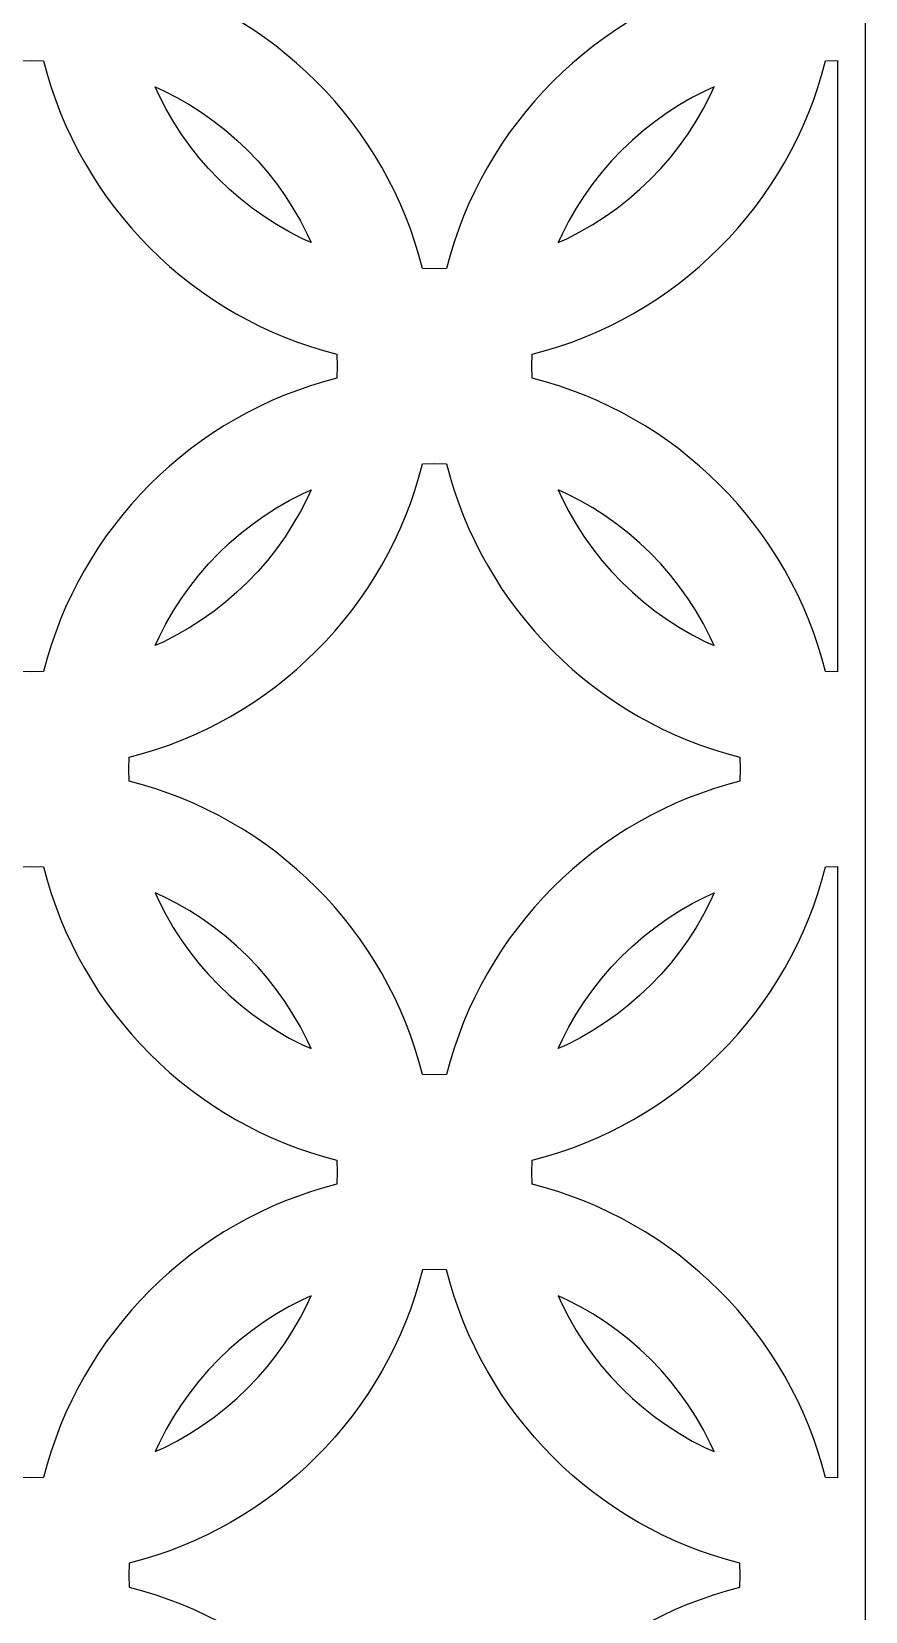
# Model space of a CAD drawing. Header units: centimetres. Extents: x 1.5 to 6.4, y -9 to 9.
# Drawn here: x 3.955 to 6.41, y 0.487 to 5.138 of the extents above; entities that cross this region are included whole.
import ezdxf

# ---------------------------------------------------------------- set-up
doc = ezdxf.new("R2010")
doc.units = ezdxf.units.CM
doc.header["$MEASUREMENT"] = 0
doc.layers.add('layer 1', color=7, linetype='Continuous')

msp = doc.modelspace()

# ---------------------------------------------------------------- linework, layer by layer
at = {"layer": 'layer 1', "color": 250}
for points, knots in [([(1.50052, 9.00077), (1.50052, 9.00077), (6.40987, 9.00077), (6.40987, 9.00077), (6.40987, 9.00077), (6.40987, 9.00077), (6.40987, -9.00021), (6.40987, -9.00021), (6.40987, -9.00021), (6.40987, -9.00021), (1.50052, -9.00021), (1.50052, -9.00021), (1.50052, -9.00021), (1.50052, -9.00021), (1.50052, 9.00077), (1.50052, 9.00077)], [0, 0, 0, 0, 0.2, 0.2, 0.2, 0.2, 0.4, 0.4, 0.4, 0.4, 0.6, 0.6, 0.6, 0.6, 1, 1, 1, 1]), ([(5.177, 4.44014), (5.28299, 4.86344), (5.61737, 5.19785), (6.04068, 5.30383), (6.04068, 5.30383), (6.04068, 5.30383), (6.04158, 5.3392), (6.04158, 5.3392), (6.04158, 5.3392), (6.04158, 5.3392), (6.04068, 5.37457), (6.04068, 5.37457), (6.04068, 5.37457), (5.61737, 5.48056), (5.28299, 5.81496), (5.177, 6.23826), (5.177, 6.23826), (5.177, 6.23826), (5.14162, 6.23916), (5.14162, 6.23916), (5.14162, 6.23916), (5.14162, 6.23916), (5.10626, 6.23826), (5.10626, 6.23826), (5.10626, 6.23826), (5.00027, 5.81495), (4.66586, 5.48056), (4.24257, 5.37457), (4.24257, 5.37457), (4.24257, 5.37457), (4.24167, 5.3392), (4.24167, 5.3392), (4.24167, 5.3392), (4.24167, 5.3392), (4.24257, 5.30383), (4.24257, 5.30383), (4.24257, 5.30383), (4.66586, 5.19784), (5.00027, 4.86345), (5.10626, 4.44014), (5.10626, 4.44014), (5.10626, 4.44014), (5.14162, 4.43924), (5.14162, 4.43924), (5.14162, 4.43924), (5.14162, 4.43924), (5.177, 4.44014), (5.177, 4.44014)], [0, 0, 0, 0, 0.0769231, 0.0769231, 0.0769231, 0.0769231, 0.1538462, 0.1538462, 0.1538462, 0.1538462, 0.2307692, 0.2307692, 0.2307692, 0.2307692, 0.3076923, 0.3076923, 0.3076923, 0.3076923, 0.3846154, 0.3846154, 0.3846154, 0.3846154, 0.4615385, 0.4615385, 0.4615385, 0.4615385, 0.5384615, 0.5384615, 0.5384615, 0.5384615, 0.6153846, 0.6153846, 0.6153846, 0.6153846, 0.6923077, 0.6923077, 0.6923077, 0.6923077, 0.7692308, 0.7692308, 0.7692308, 0.7692308, 0.8461538, 0.8461538, 0.8461538, 0.8461538, 1, 1, 1, 1]), ([(3.9552, 3.25282), (3.9552, 3.25282), (3.99057, 3.25372), (3.99057, 3.25372), (3.99057, 3.25372), (4.09655, 3.67703), (4.43096, 4.01141), (4.85425, 4.1174), (4.85425, 4.1174), (4.85425, 4.1174), (4.85515, 4.15277), (4.85515, 4.15277), (4.85515, 4.15277), (4.85515, 4.15277), (4.85425, 4.18814), (4.85425, 4.18814), (4.85425, 4.18814), (4.43094, 4.29413), (4.09656, 4.62854), (3.99057, 5.05183), (3.99057, 5.05183), (3.99057, 5.05183), (3.9552, 5.05273), (3.9552, 5.05273), (3.9552, 5.05273), (3.9552, 5.05273), (3.91983, 5.05183), (3.91983, 5.05183), (3.91983, 5.05183), (3.81385, 4.62852), (3.47943, 4.29413), (3.05614, 4.18814), (3.05614, 4.18814), (3.05614, 4.18814), (3.05524, 4.15277), (3.05524, 4.15277), (3.05524, 4.15277), (3.05524, 4.15277), (3.05614, 4.1174), (3.05614, 4.1174), (3.05614, 4.1174), (3.47945, 4.01142), (3.81384, 3.67701), (3.91983, 3.25372), (3.91983, 3.25372), (3.91983, 3.25372), (3.9552, 3.25282), (3.9552, 3.25282)], [0, 0, 0, 0, 0.0769231, 0.0769231, 0.0769231, 0.0769231, 0.1538462, 0.1538462, 0.1538462, 0.1538462, 0.2307692, 0.2307692, 0.2307692, 0.2307692, 0.3076923, 0.3076923, 0.3076923, 0.3076923, 0.3846154, 0.3846154, 0.3846154, 0.3846154, 0.4615385, 0.4615385, 0.4615385, 0.4615385, 0.5384615, 0.5384615, 0.5384615, 0.5384615, 0.6153846, 0.6153846, 0.6153846, 0.6153846, 0.6923077, 0.6923077, 0.6923077, 0.6923077, 0.7692308, 0.7692308, 0.7692308, 0.7692308, 0.8461538, 0.8461538, 0.8461538, 0.8461538, 1, 1, 1, 1]), ([(6.32805, 5.05273), (6.32805, 5.05273), (6.29269, 5.05183), (6.29269, 5.05183), (6.29269, 5.05183), (6.1867, 4.62854), (5.85231, 4.29413), (5.42899, 4.18814), (5.42899, 4.18814), (5.42899, 4.18814), (5.4281, 4.15277), (5.4281, 4.15277), (5.4281, 4.15277), (5.4281, 4.15277), (5.42899, 4.1174), (5.42899, 4.1174), (5.42899, 4.1174), (5.85229, 4.01141), (6.1867, 3.67703), (6.29269, 3.25372), (6.29269, 3.25372), (6.29269, 3.25372), (6.32805, 3.25282), (6.32805, 3.25282), (6.32805, 3.25282), (6.32805, 3.25282), (6.32805, 5.05273), (6.32805, 5.05273)], [0, 0, 0, 0, 0.125, 0.125, 0.125, 0.125, 0.25, 0.25, 0.25, 0.25, 0.375, 0.375, 0.375, 0.375, 0.5, 0.5, 0.5, 0.5, 0.625, 0.625, 0.625, 0.625, 0.75, 0.75, 0.75, 0.75, 1, 1, 1, 1]), ([(4.77778, 4.51662), (4.77778, 4.51662), (4.76637, 4.54178), (4.76637, 4.54178), (4.76637, 4.54178), (4.76637, 4.54178), (4.74647, 4.58055), (4.74647, 4.58055), (4.74647, 4.58055), (4.74647, 4.58055), (4.72475, 4.61825), (4.72475, 4.61825), (4.72475, 4.61825), (4.72475, 4.61825), (4.70126, 4.65482), (4.70126, 4.65482), (4.70126, 4.65482), (4.70126, 4.65482), (4.67608, 4.6902), (4.67608, 4.6902), (4.67608, 4.6902), (4.67608, 4.6902), (4.64925, 4.7243), (4.64925, 4.7243), (4.64925, 4.7243), (4.64925, 4.7243), (4.62084, 4.75708), (4.62084, 4.75708), (4.62084, 4.75708), (4.62084, 4.75708), (4.5909, 4.78848), (4.5909, 4.78848), (4.5909, 4.78848), (4.5909, 4.78848), (4.55951, 4.81842), (4.55951, 4.81842), (4.55951, 4.81842), (4.55951, 4.81842), (4.52673, 4.84683), (4.52673, 4.84683), (4.52673, 4.84683), (4.52673, 4.84683), (4.49262, 4.87366), (4.49262, 4.87366), (4.49262, 4.87366), (4.49262, 4.87366), (4.45725, 4.89884), (4.45725, 4.89884), (4.45725, 4.89884), (4.45725, 4.89884), (4.42068, 4.92232), (4.42068, 4.92232), (4.42068, 4.92232), (4.42068, 4.92232), (4.38297, 4.94405), (4.38297, 4.94405), (4.38297, 4.94405), (4.38297, 4.94405), (4.3442, 4.96395), (4.3442, 4.96395), (4.3442, 4.96395), (4.3442, 4.96395), (4.31905, 4.97535), (4.31905, 4.97535), (4.31905, 4.97535), (4.31905, 4.97535), (4.33045, 4.9502), (4.33045, 4.9502), (4.33045, 4.9502), (4.33045, 4.9502), (4.35035, 4.91143), (4.35035, 4.91143), (4.35035, 4.91143), (4.35035, 4.91143), (4.37208, 4.87372), (4.37208, 4.87372), (4.37208, 4.87372), (4.37208, 4.87372), (4.39556, 4.83715), (4.39556, 4.83715), (4.39556, 4.83715), (4.39556, 4.83715), (4.42075, 4.80178), (4.42075, 4.80178), (4.42075, 4.80178), (4.42075, 4.80178), (4.44757, 4.76767), (4.44757, 4.76767), (4.44757, 4.76767), (4.44757, 4.76767), (4.47599, 4.73489), (4.47599, 4.73489), (4.47599, 4.73489), (4.47599, 4.73489), (4.50592, 4.7035), (4.50592, 4.7035), (4.50592, 4.7035), (4.50592, 4.7035), (4.53731, 4.67356), (4.53731, 4.67356), (4.53731, 4.67356), (4.53731, 4.67356), (4.5701, 4.64515), (4.5701, 4.64515), (4.5701, 4.64515), (4.5701, 4.64515), (4.6042, 4.61832), (4.6042, 4.61832), (4.6042, 4.61832), (4.6042, 4.61832), (4.63958, 4.59313), (4.63958, 4.59313), (4.63958, 4.59313), (4.63958, 4.59313), (4.67615, 4.56965), (4.67615, 4.56965), (4.67615, 4.56965), (4.67615, 4.56965), (4.71385, 4.54793), (4.71385, 4.54793), (4.71385, 4.54793), (4.71385, 4.54793), (4.75263, 4.52802), (4.75263, 4.52802), (4.75263, 4.52802), (4.75263, 4.52802), (4.77778, 4.51662), (4.77778, 4.51662)], [0, 0, 0, 0, 0.030303, 0.030303, 0.030303, 0.030303, 0.0606061, 0.0606061, 0.0606061, 0.0606061, 0.0909091, 0.0909091, 0.0909091, 0.0909091, 0.1212121, 0.1212121, 0.1212121, 0.1212121, 0.1515152, 0.1515152, 0.1515152, 0.1515152, 0.1818182, 0.1818182, 0.1818182, 0.1818182, 0.2121212, 0.2121212, 0.2121212, 0.2121212, 0.2424242, 0.2424242, 0.2424242, 0.2424242, 0.2727273, 0.2727273, 0.2727273, 0.2727273, 0.3030303, 0.3030303, 0.3030303, 0.3030303, 0.3333333, 0.3333333, 0.3333333, 0.3333333, 0.3636364, 0.3636364, 0.3636364, 0.3636364, 0.3939394, 0.3939394, 0.3939394, 0.3939394, 0.4242424, 0.4242424, 0.4242424, 0.4242424, 0.4545455, 0.4545455, 0.4545455, 0.4545455, 0.4848485, 0.4848485, 0.4848485, 0.4848485, 0.5151515, 0.5151515, 0.5151515, 0.5151515, 0.5454545, 0.5454545, 0.5454545, 0.5454545, 0.5757576, 0.5757576, 0.5757576, 0.5757576, 0.6060606, 0.6060606, 0.6060606, 0.6060606, 0.6363636, 0.6363636, 0.6363636, 0.6363636, 0.6666667, 0.6666667, 0.6666667, 0.6666667, 0.6969697, 0.6969697, 0.6969697, 0.6969697, 0.7272727, 0.7272727, 0.7272727, 0.7272727, 0.7575758, 0.7575758, 0.7575758, 0.7575758, 0.7878788, 0.7878788, 0.7878788, 0.7878788, 0.8181818, 0.8181818, 0.8181818, 0.8181818, 0.8484848, 0.8484848, 0.8484848, 0.8484848, 0.8787879, 0.8787879, 0.8787879, 0.8787879, 0.9090909, 0.9090909, 0.9090909, 0.9090909, 0.9393939, 0.9393939, 0.9393939, 0.9393939, 1, 1, 1, 1]), ([(5.50547, 4.51662), (5.50547, 4.51662), (5.51687, 4.54178), (5.51687, 4.54178), (5.51687, 4.54178), (5.51687, 4.54178), (5.53678, 4.58055), (5.53678, 4.58055), (5.53678, 4.58055), (5.53678, 4.58055), (5.5585, 4.61825), (5.5585, 4.61825), (5.5585, 4.61825), (5.5585, 4.61825), (5.58198, 4.65482), (5.58198, 4.65482), (5.58198, 4.65482), (5.58198, 4.65482), (5.60717, 4.6902), (5.60717, 4.6902), (5.60717, 4.6902), (5.60717, 4.6902), (5.634, 4.7243), (5.634, 4.7243), (5.634, 4.7243), (5.634, 4.7243), (5.66241, 4.75708), (5.66241, 4.75708), (5.66241, 4.75708), (5.66241, 4.75708), (5.69235, 4.78848), (5.69235, 4.78848), (5.69235, 4.78848), (5.69235, 4.78848), (5.72374, 4.81842), (5.72374, 4.81842), (5.72374, 4.81842), (5.72374, 4.81842), (5.75652, 4.84683), (5.75652, 4.84683), (5.75652, 4.84683), (5.75652, 4.84683), (5.79063, 4.87366), (5.79063, 4.87366), (5.79063, 4.87366), (5.79063, 4.87366), (5.826, 4.89884), (5.826, 4.89884), (5.826, 4.89884), (5.826, 4.89884), (5.86257, 4.92232), (5.86257, 4.92232), (5.86257, 4.92232), (5.86257, 4.92232), (5.90027, 4.94405), (5.90027, 4.94405), (5.90027, 4.94405), (5.90027, 4.94405), (5.93905, 4.96395), (5.93905, 4.96395), (5.93905, 4.96395), (5.93905, 4.96395), (5.9642, 4.97535), (5.9642, 4.97535), (5.9642, 4.97535), (5.9642, 4.97535), (5.9528, 4.9502), (5.9528, 4.9502), (5.9528, 4.9502), (5.9528, 4.9502), (5.93289, 4.91142), (5.93289, 4.91142), (5.93289, 4.91142), (5.93289, 4.91142), (5.91117, 4.87372), (5.91117, 4.87372), (5.91117, 4.87372), (5.91117, 4.87372), (5.88769, 4.83715), (5.88769, 4.83715), (5.88769, 4.83715), (5.88769, 4.83715), (5.86251, 4.80178), (5.86251, 4.80178), (5.86251, 4.80178), (5.86251, 4.80178), (5.83568, 4.76767), (5.83568, 4.76767), (5.83568, 4.76767), (5.83568, 4.76767), (5.80727, 4.73489), (5.80727, 4.73489), (5.80727, 4.73489), (5.80727, 4.73489), (5.77733, 4.7035), (5.77733, 4.7035), (5.77733, 4.7035), (5.77733, 4.7035), (5.74594, 4.67356), (5.74594, 4.67356), (5.74594, 4.67356), (5.74594, 4.67356), (5.71315, 4.64515), (5.71315, 4.64515), (5.71315, 4.64515), (5.71315, 4.64515), (5.67905, 4.61832), (5.67905, 4.61832), (5.67905, 4.61832), (5.67905, 4.61832), (5.64367, 4.59313), (5.64367, 4.59313), (5.64367, 4.59313), (5.64367, 4.59313), (5.6071, 4.56965), (5.6071, 4.56965), (5.6071, 4.56965), (5.6071, 4.56965), (5.5694, 4.54793), (5.5694, 4.54793), (5.5694, 4.54793), (5.5694, 4.54793), (5.53063, 4.52802), (5.53063, 4.52802), (5.53063, 4.52802), (5.53063, 4.52802), (5.50547, 4.51662), (5.50547, 4.51662)], [0, 0, 0, 0, 0.030303, 0.030303, 0.030303, 0.030303, 0.0606061, 0.0606061, 0.0606061, 0.0606061, 0.0909091, 0.0909091, 0.0909091, 0.0909091, 0.1212121, 0.1212121, 0.1212121, 0.1212121, 0.1515152, 0.1515152, 0.1515152, 0.1515152, 0.1818182, 0.1818182, 0.1818182, 0.1818182, 0.2121212, 0.2121212, 0.2121212, 0.2121212, 0.2424242, 0.2424242, 0.2424242, 0.2424242, 0.2727273, 0.2727273, 0.2727273, 0.2727273, 0.3030303, 0.3030303, 0.3030303, 0.3030303, 0.3333333, 0.3333333, 0.3333333, 0.3333333, 0.3636364, 0.3636364, 0.3636364, 0.3636364, 0.3939394, 0.3939394, 0.3939394, 0.3939394, 0.4242424, 0.4242424, 0.4242424, 0.4242424, 0.4545455, 0.4545455, 0.4545455, 0.4545455, 0.4848485, 0.4848485, 0.4848485, 0.4848485, 0.5151515, 0.5151515, 0.5151515, 0.5151515, 0.5454545, 0.5454545, 0.5454545, 0.5454545, 0.5757576, 0.5757576, 0.5757576, 0.5757576, 0.6060606, 0.6060606, 0.6060606, 0.6060606, 0.6363636, 0.6363636, 0.6363636, 0.6363636, 0.6666667, 0.6666667, 0.6666667, 0.6666667, 0.6969697, 0.6969697, 0.6969697, 0.6969697, 0.7272727, 0.7272727, 0.7272727, 0.7272727, 0.7575758, 0.7575758, 0.7575758, 0.7575758, 0.7878788, 0.7878788, 0.7878788, 0.7878788, 0.8181818, 0.8181818, 0.8181818, 0.8181818, 0.8484848, 0.8484848, 0.8484848, 0.8484848, 0.8787879, 0.8787879, 0.8787879, 0.8787879, 0.9090909, 0.9090909, 0.9090909, 0.9090909, 0.9393939, 0.9393939, 0.9393939, 0.9393939, 1, 1, 1, 1]), ([(6.04068, 3.00171), (5.61737, 3.1077), (5.28298, 3.44211), (5.17699, 3.8654), (5.17699, 3.8654), (5.17699, 3.8654), (5.14162, 3.8663), (5.14162, 3.8663), (5.14162, 3.8663), (5.14162, 3.8663), (5.10626, 3.8654), (5.10626, 3.8654), (5.10626, 3.8654), (5.00027, 3.44209), (4.66586, 3.1077), (4.24257, 3.00171), (4.24257, 3.00171), (4.24257, 3.00171), (4.24167, 2.96635), (4.24167, 2.96635), (4.24167, 2.96635), (4.24167, 2.96635), (4.24257, 2.93097), (4.24257, 2.93097), (4.24257, 2.93097), (4.66586, 2.82498), (5.00027, 2.4906), (5.10626, 2.06729), (5.10626, 2.06729), (5.10626, 2.06729), (5.14162, 2.06639), (5.14162, 2.06639), (5.14162, 2.06639), (5.14162, 2.06639), (5.177, 2.06729), (5.177, 2.06729), (5.177, 2.06729), (5.28298, 2.4906), (5.61739, 2.82498), (6.04068, 2.93097), (6.04068, 2.93097), (6.04068, 2.93097), (6.04158, 2.96635), (6.04158, 2.96635), (6.04158, 2.96635), (6.04158, 2.96635), (6.04068, 3.00171), (6.04068, 3.00171)], [0, 0, 0, 0, 0.0769231, 0.0769231, 0.0769231, 0.0769231, 0.1538462, 0.1538462, 0.1538462, 0.1538462, 0.2307692, 0.2307692, 0.2307692, 0.2307692, 0.3076923, 0.3076923, 0.3076923, 0.3076923, 0.3846154, 0.3846154, 0.3846154, 0.3846154, 0.4615385, 0.4615385, 0.4615385, 0.4615385, 0.5384615, 0.5384615, 0.5384615, 0.5384615, 0.6153846, 0.6153846, 0.6153846, 0.6153846, 0.6923077, 0.6923077, 0.6923077, 0.6923077, 0.7692308, 0.7692308, 0.7692308, 0.7692308, 0.8461538, 0.8461538, 0.8461538, 0.8461538, 1, 1, 1, 1]), ([(4.31905, 3.3302), (4.31905, 3.3302), (4.3442, 3.3416), (4.3442, 3.3416), (4.3442, 3.3416), (4.3442, 3.3416), (4.38297, 3.36151), (4.38297, 3.36151), (4.38297, 3.36151), (4.38297, 3.36151), (4.42068, 3.38323), (4.42068, 3.38323), (4.42068, 3.38323), (4.42068, 3.38323), (4.45725, 3.40671), (4.45725, 3.40671), (4.45725, 3.40671), (4.45725, 3.40671), (4.49262, 3.4319), (4.49262, 3.4319), (4.49262, 3.4319), (4.49262, 3.4319), (4.52673, 3.45872), (4.52673, 3.45872), (4.52673, 3.45872), (4.52673, 3.45872), (4.55951, 3.48714), (4.55951, 3.48714), (4.55951, 3.48714), (4.55951, 3.48714), (4.5909, 3.51707), (4.5909, 3.51707), (4.5909, 3.51707), (4.5909, 3.51707), (4.62084, 3.54846), (4.62084, 3.54846), (4.62084, 3.54846), (4.62084, 3.54846), (4.64925, 3.58125), (4.64925, 3.58125), (4.64925, 3.58125), (4.64925, 3.58125), (4.67608, 3.61535), (4.67608, 3.61535), (4.67608, 3.61535), (4.67608, 3.61535), (4.70126, 3.65073), (4.70126, 3.65073), (4.70126, 3.65073), (4.70126, 3.65073), (4.72475, 3.6873), (4.72475, 3.6873), (4.72475, 3.6873), (4.72475, 3.6873), (4.74647, 3.725), (4.74647, 3.725), (4.74647, 3.725), (4.74647, 3.725), (4.76637, 3.76378), (4.76637, 3.76378), (4.76637, 3.76378), (4.76637, 3.76378), (4.77778, 3.78893), (4.77778, 3.78893), (4.77778, 3.78893), (4.77778, 3.78893), (4.75263, 3.77753), (4.75263, 3.77753), (4.75263, 3.77753), (4.75263, 3.77753), (4.71385, 3.75762), (4.71385, 3.75762), (4.71385, 3.75762), (4.71385, 3.75762), (4.67615, 3.7359), (4.67615, 3.7359), (4.67615, 3.7359), (4.67615, 3.7359), (4.63958, 3.71241), (4.63958, 3.71241), (4.63958, 3.71241), (4.63958, 3.71241), (4.6042, 3.68723), (4.6042, 3.68723), (4.6042, 3.68723), (4.6042, 3.68723), (4.5701, 3.6604), (4.5701, 3.6604), (4.5701, 3.6604), (4.5701, 3.6604), (4.53731, 3.63199), (4.53731, 3.63199), (4.53731, 3.63199), (4.53731, 3.63199), (4.50592, 3.60205), (4.50592, 3.60205), (4.50592, 3.60205), (4.50592, 3.60205), (4.47599, 3.57066), (4.47599, 3.57066), (4.47599, 3.57066), (4.47599, 3.57066), (4.44757, 3.53788), (4.44757, 3.53788), (4.44757, 3.53788), (4.44757, 3.53788), (4.42075, 3.50377), (4.42075, 3.50377), (4.42075, 3.50377), (4.42075, 3.50377), (4.39556, 3.4684), (4.39556, 3.4684), (4.39556, 3.4684), (4.39556, 3.4684), (4.37208, 3.43183), (4.37208, 3.43183), (4.37208, 3.43183), (4.37208, 3.43183), (4.35035, 3.39412), (4.35035, 3.39412), (4.35035, 3.39412), (4.35035, 3.39412), (4.33045, 3.35535), (4.33045, 3.35535), (4.33045, 3.35535), (4.33045, 3.35535), (4.31905, 3.3302), (4.31905, 3.3302)], [0, 0, 0, 0, 0.030303, 0.030303, 0.030303, 0.030303, 0.0606061, 0.0606061, 0.0606061, 0.0606061, 0.0909091, 0.0909091, 0.0909091, 0.0909091, 0.1212121, 0.1212121, 0.1212121, 0.1212121, 0.1515152, 0.1515152, 0.1515152, 0.1515152, 0.1818182, 0.1818182, 0.1818182, 0.1818182, 0.2121212, 0.2121212, 0.2121212, 0.2121212, 0.2424242, 0.2424242, 0.2424242, 0.2424242, 0.2727273, 0.2727273, 0.2727273, 0.2727273, 0.3030303, 0.3030303, 0.3030303, 0.3030303, 0.3333333, 0.3333333, 0.3333333, 0.3333333, 0.3636364, 0.3636364, 0.3636364, 0.3636364, 0.3939394, 0.3939394, 0.3939394, 0.3939394, 0.4242424, 0.4242424, 0.4242424, 0.4242424, 0.4545455, 0.4545455, 0.4545455, 0.4545455, 0.4848485, 0.4848485, 0.4848485, 0.4848485, 0.5151515, 0.5151515, 0.5151515, 0.5151515, 0.5454545, 0.5454545, 0.5454545, 0.5454545, 0.5757576, 0.5757576, 0.5757576, 0.5757576, 0.6060606, 0.6060606, 0.6060606, 0.6060606, 0.6363636, 0.6363636, 0.6363636, 0.6363636, 0.6666667, 0.6666667, 0.6666667, 0.6666667, 0.6969697, 0.6969697, 0.6969697, 0.6969697, 0.7272727, 0.7272727, 0.7272727, 0.7272727, 0.7575758, 0.7575758, 0.7575758, 0.7575758, 0.7878788, 0.7878788, 0.7878788, 0.7878788, 0.8181818, 0.8181818, 0.8181818, 0.8181818, 0.8484848, 0.8484848, 0.8484848, 0.8484848, 0.8787879, 0.8787879, 0.8787879, 0.8787879, 0.9090909, 0.9090909, 0.9090909, 0.9090909, 0.9393939, 0.9393939, 0.9393939, 0.9393939, 1, 1, 1, 1]), ([(5.9642, 3.3302), (5.9642, 3.3302), (5.93905, 3.3416), (5.93905, 3.3416), (5.93905, 3.3416), (5.93905, 3.3416), (5.90028, 3.36151), (5.90028, 3.36151), (5.90028, 3.36151), (5.90028, 3.36151), (5.86257, 3.38323), (5.86257, 3.38323), (5.86257, 3.38323), (5.86257, 3.38323), (5.826, 3.40671), (5.826, 3.40671), (5.826, 3.40671), (5.826, 3.40671), (5.79063, 3.4319), (5.79063, 3.4319), (5.79063, 3.4319), (5.79063, 3.4319), (5.75652, 3.45872), (5.75652, 3.45872), (5.75652, 3.45872), (5.75652, 3.45872), (5.72374, 3.48714), (5.72374, 3.48714), (5.72374, 3.48714), (5.72374, 3.48714), (5.69235, 3.51707), (5.69235, 3.51707), (5.69235, 3.51707), (5.69235, 3.51707), (5.66241, 3.54846), (5.66241, 3.54846), (5.66241, 3.54846), (5.66241, 3.54846), (5.634, 3.58125), (5.634, 3.58125), (5.634, 3.58125), (5.634, 3.58125), (5.60717, 3.61535), (5.60717, 3.61535), (5.60717, 3.61535), (5.60717, 3.61535), (5.58198, 3.65073), (5.58198, 3.65073), (5.58198, 3.65073), (5.58198, 3.65073), (5.5585, 3.6873), (5.5585, 3.6873), (5.5585, 3.6873), (5.5585, 3.6873), (5.53678, 3.725), (5.53678, 3.725), (5.53678, 3.725), (5.53678, 3.725), (5.51687, 3.76378), (5.51687, 3.76378), (5.51687, 3.76378), (5.51687, 3.76378), (5.50547, 3.78893), (5.50547, 3.78893), (5.50547, 3.78893), (5.50547, 3.78893), (5.53063, 3.77753), (5.53063, 3.77753), (5.53063, 3.77753), (5.53063, 3.77753), (5.5694, 3.75762), (5.5694, 3.75762), (5.5694, 3.75762), (5.5694, 3.75762), (5.6071, 3.7359), (5.6071, 3.7359), (5.6071, 3.7359), (5.6071, 3.7359), (5.64367, 3.71241), (5.64367, 3.71241), (5.64367, 3.71241), (5.64367, 3.71241), (5.67905, 3.68723), (5.67905, 3.68723), (5.67905, 3.68723), (5.67905, 3.68723), (5.71315, 3.6604), (5.71315, 3.6604), (5.71315, 3.6604), (5.71315, 3.6604), (5.74594, 3.63199), (5.74594, 3.63199), (5.74594, 3.63199), (5.74594, 3.63199), (5.77733, 3.60205), (5.77733, 3.60205), (5.77733, 3.60205), (5.77733, 3.60205), (5.80727, 3.57066), (5.80727, 3.57066), (5.80727, 3.57066), (5.80727, 3.57066), (5.83568, 3.53788), (5.83568, 3.53788), (5.83568, 3.53788), (5.83568, 3.53788), (5.86251, 3.50377), (5.86251, 3.50377), (5.86251, 3.50377), (5.86251, 3.50377), (5.88769, 3.4684), (5.88769, 3.4684), (5.88769, 3.4684), (5.88769, 3.4684), (5.91117, 3.43183), (5.91117, 3.43183), (5.91117, 3.43183), (5.91117, 3.43183), (5.93289, 3.39413), (5.93289, 3.39413), (5.93289, 3.39413), (5.93289, 3.39413), (5.9528, 3.35535), (5.9528, 3.35535), (5.9528, 3.35535), (5.9528, 3.35535), (5.9642, 3.3302), (5.9642, 3.3302)], [0, 0, 0, 0, 0.030303, 0.030303, 0.030303, 0.030303, 0.0606061, 0.0606061, 0.0606061, 0.0606061, 0.0909091, 0.0909091, 0.0909091, 0.0909091, 0.1212121, 0.1212121, 0.1212121, 0.1212121, 0.1515152, 0.1515152, 0.1515152, 0.1515152, 0.1818182, 0.1818182, 0.1818182, 0.1818182, 0.2121212, 0.2121212, 0.2121212, 0.2121212, 0.2424242, 0.2424242, 0.2424242, 0.2424242, 0.2727273, 0.2727273, 0.2727273, 0.2727273, 0.3030303, 0.3030303, 0.3030303, 0.3030303, 0.3333333, 0.3333333, 0.3333333, 0.3333333, 0.3636364, 0.3636364, 0.3636364, 0.3636364, 0.3939394, 0.3939394, 0.3939394, 0.3939394, 0.4242424, 0.4242424, 0.4242424, 0.4242424, 0.4545455, 0.4545455, 0.4545455, 0.4545455, 0.4848485, 0.4848485, 0.4848485, 0.4848485, 0.5151515, 0.5151515, 0.5151515, 0.5151515, 0.5454545, 0.5454545, 0.5454545, 0.5454545, 0.5757576, 0.5757576, 0.5757576, 0.5757576, 0.6060606, 0.6060606, 0.6060606, 0.6060606, 0.6363636, 0.6363636, 0.6363636, 0.6363636, 0.6666667, 0.6666667, 0.6666667, 0.6666667, 0.6969697, 0.6969697, 0.6969697, 0.6969697, 0.7272727, 0.7272727, 0.7272727, 0.7272727, 0.7575758, 0.7575758, 0.7575758, 0.7575758, 0.7878788, 0.7878788, 0.7878788, 0.7878788, 0.8181818, 0.8181818, 0.8181818, 0.8181818, 0.8484848, 0.8484848, 0.8484848, 0.8484848, 0.8787879, 0.8787879, 0.8787879, 0.8787879, 0.9090909, 0.9090909, 0.9090909, 0.9090909, 0.9393939, 0.9393939, 0.9393939, 0.9393939, 1, 1, 1, 1]), ([(3.05614, 1.74455), (3.47943, 1.63856), (3.81384, 1.30417), (3.91983, 0.88086), (3.91983, 0.88086), (3.91983, 0.88086), (3.9552, 0.87996), (3.9552, 0.87996), (3.9552, 0.87996), (3.9552, 0.87996), (3.99057, 0.88086), (3.99057, 0.88086), (3.99057, 0.88086), (4.09656, 1.30415), (4.43094, 1.63856), (4.85425, 1.74455), (4.85425, 1.74455), (4.85425, 1.74455), (4.85515, 1.77992), (4.85515, 1.77992), (4.85515, 1.77992), (4.85515, 1.77992), (4.85425, 1.81529), (4.85425, 1.81529), (4.85425, 1.81529), (4.43096, 1.92128), (4.09655, 2.25566), (3.99057, 2.67897), (3.99057, 2.67897), (3.99057, 2.67897), (3.9552, 2.67987), (3.9552, 2.67987), (3.9552, 2.67987), (3.9552, 2.67987), (3.91983, 2.67897), (3.91983, 2.67897), (3.91983, 2.67897), (3.81384, 2.25568), (3.47945, 1.92127), (3.05614, 1.81529), (3.05614, 1.81529), (3.05614, 1.81529), (3.05524, 1.77992), (3.05524, 1.77992), (3.05524, 1.77992), (3.05524, 1.77992), (3.05614, 1.74455), (3.05614, 1.74455)], [0, 0, 0, 0, 0.0769231, 0.0769231, 0.0769231, 0.0769231, 0.1538462, 0.1538462, 0.1538462, 0.1538462, 0.2307692, 0.2307692, 0.2307692, 0.2307692, 0.3076923, 0.3076923, 0.3076923, 0.3076923, 0.3846154, 0.3846154, 0.3846154, 0.3846154, 0.4615385, 0.4615385, 0.4615385, 0.4615385, 0.5384615, 0.5384615, 0.5384615, 0.5384615, 0.6153846, 0.6153846, 0.6153846, 0.6153846, 0.6923077, 0.6923077, 0.6923077, 0.6923077, 0.7692308, 0.7692308, 0.7692308, 0.7692308, 0.8461538, 0.8461538, 0.8461538, 0.8461538, 1, 1, 1, 1]), ([(6.32805, 2.67987), (6.32805, 2.67987), (6.29268, 2.67897), (6.29268, 2.67897), (6.29268, 2.67897), (6.1867, 2.25566), (5.85229, 1.92128), (5.42899, 1.81529), (5.42899, 1.81529), (5.42899, 1.81529), (5.4281, 1.77992), (5.4281, 1.77992), (5.4281, 1.77992), (5.4281, 1.77992), (5.42899, 1.74455), (5.42899, 1.74455), (5.42899, 1.74455), (5.85231, 1.63856), (6.18669, 1.30415), (6.29269, 0.88086), (6.29269, 0.88086), (6.29269, 0.88086), (6.32805, 0.87996), (6.32805, 0.87996), (6.32805, 0.87996), (6.32805, 0.87996), (6.32805, 2.67987), (6.32805, 2.67987)], [0, 0, 0, 0, 0.125, 0.125, 0.125, 0.125, 0.25, 0.25, 0.25, 0.25, 0.375, 0.375, 0.375, 0.375, 0.5, 0.5, 0.5, 0.5, 0.625, 0.625, 0.625, 0.625, 0.75, 0.75, 0.75, 0.75, 1, 1, 1, 1]), ([(4.31905, 2.60249), (4.31905, 2.60249), (4.3442, 2.59109), (4.3442, 2.59109), (4.3442, 2.59109), (4.3442, 2.59109), (4.38297, 2.57119), (4.38297, 2.57119), (4.38297, 2.57119), (4.38297, 2.57119), (4.42068, 2.54946), (4.42068, 2.54946), (4.42068, 2.54946), (4.42068, 2.54946), (4.45725, 2.52598), (4.45725, 2.52598), (4.45725, 2.52598), (4.45725, 2.52598), (4.49262, 2.5008), (4.49262, 2.5008), (4.49262, 2.5008), (4.49262, 2.5008), (4.52673, 2.47397), (4.52673, 2.47397), (4.52673, 2.47397), (4.52673, 2.47397), (4.55951, 2.44556), (4.55951, 2.44556), (4.55951, 2.44556), (4.55951, 2.44556), (4.5909, 2.41562), (4.5909, 2.41562), (4.5909, 2.41562), (4.5909, 2.41562), (4.62084, 2.38423), (4.62084, 2.38423), (4.62084, 2.38423), (4.62084, 2.38423), (4.64925, 2.35145), (4.64925, 2.35145), (4.64925, 2.35145), (4.64925, 2.35145), (4.67608, 2.31734), (4.67608, 2.31734), (4.67608, 2.31734), (4.67608, 2.31734), (4.70126, 2.28197), (4.70126, 2.28197), (4.70126, 2.28197), (4.70126, 2.28197), (4.72475, 2.2454), (4.72475, 2.2454), (4.72475, 2.2454), (4.72475, 2.2454), (4.74647, 2.20769), (4.74647, 2.20769), (4.74647, 2.20769), (4.74647, 2.20769), (4.76637, 2.16891), (4.76637, 2.16891), (4.76637, 2.16891), (4.76637, 2.16891), (4.77777, 2.14377), (4.77777, 2.14377), (4.77777, 2.14377), (4.77777, 2.14377), (4.75263, 2.15517), (4.75263, 2.15517), (4.75263, 2.15517), (4.75263, 2.15517), (4.71385, 2.17508), (4.71385, 2.17508), (4.71385, 2.17508), (4.71385, 2.17508), (4.67615, 2.1968), (4.67615, 2.1968), (4.67615, 2.1968), (4.67615, 2.1968), (4.63958, 2.22028), (4.63958, 2.22028), (4.63958, 2.22028), (4.63958, 2.22028), (4.6042, 2.24547), (4.6042, 2.24547), (4.6042, 2.24547), (4.6042, 2.24547), (4.57009, 2.2723), (4.57009, 2.2723), (4.57009, 2.2723), (4.57009, 2.2723), (4.53731, 2.30071), (4.53731, 2.30071), (4.53731, 2.30071), (4.53731, 2.30071), (4.50592, 2.33064), (4.50592, 2.33064), (4.50592, 2.33064), (4.50592, 2.33064), (4.47599, 2.36203), (4.47599, 2.36203), (4.47599, 2.36203), (4.47599, 2.36203), (4.44758, 2.39482), (4.44758, 2.39482), (4.44758, 2.39482), (4.44758, 2.39482), (4.42075, 2.42893), (4.42075, 2.42893), (4.42075, 2.42893), (4.42075, 2.42893), (4.39556, 2.4643), (4.39556, 2.4643), (4.39556, 2.4643), (4.39556, 2.4643), (4.37208, 2.50087), (4.37208, 2.50087), (4.37208, 2.50087), (4.37208, 2.50087), (4.35035, 2.53858), (4.35035, 2.53858), (4.35035, 2.53858), (4.35035, 2.53858), (4.33045, 2.57735), (4.33045, 2.57735), (4.33045, 2.57735), (4.33045, 2.57735), (4.31905, 2.60249), (4.31905, 2.60249)], [0, 0, 0, 0, 0.030303, 0.030303, 0.030303, 0.030303, 0.0606061, 0.0606061, 0.0606061, 0.0606061, 0.0909091, 0.0909091, 0.0909091, 0.0909091, 0.1212121, 0.1212121, 0.1212121, 0.1212121, 0.1515152, 0.1515152, 0.1515152, 0.1515152, 0.1818182, 0.1818182, 0.1818182, 0.1818182, 0.2121212, 0.2121212, 0.2121212, 0.2121212, 0.2424242, 0.2424242, 0.2424242, 0.2424242, 0.2727273, 0.2727273, 0.2727273, 0.2727273, 0.3030303, 0.3030303, 0.3030303, 0.3030303, 0.3333333, 0.3333333, 0.3333333, 0.3333333, 0.3636364, 0.3636364, 0.3636364, 0.3636364, 0.3939394, 0.3939394, 0.3939394, 0.3939394, 0.4242424, 0.4242424, 0.4242424, 0.4242424, 0.4545455, 0.4545455, 0.4545455, 0.4545455, 0.4848485, 0.4848485, 0.4848485, 0.4848485, 0.5151515, 0.5151515, 0.5151515, 0.5151515, 0.5454545, 0.5454545, 0.5454545, 0.5454545, 0.5757576, 0.5757576, 0.5757576, 0.5757576, 0.6060606, 0.6060606, 0.6060606, 0.6060606, 0.6363636, 0.6363636, 0.6363636, 0.6363636, 0.6666667, 0.6666667, 0.6666667, 0.6666667, 0.6969697, 0.6969697, 0.6969697, 0.6969697, 0.7272727, 0.7272727, 0.7272727, 0.7272727, 0.7575758, 0.7575758, 0.7575758, 0.7575758, 0.7878788, 0.7878788, 0.7878788, 0.7878788, 0.8181818, 0.8181818, 0.8181818, 0.8181818, 0.8484848, 0.8484848, 0.8484848, 0.8484848, 0.8787879, 0.8787879, 0.8787879, 0.8787879, 0.9090909, 0.9090909, 0.9090909, 0.9090909, 0.9393939, 0.9393939, 0.9393939, 0.9393939, 1, 1, 1, 1]), ([(5.9642, 2.60249), (5.9642, 2.60249), (5.93905, 2.59109), (5.93905, 2.59109), (5.93905, 2.59109), (5.93905, 2.59109), (5.90028, 2.57119), (5.90028, 2.57119), (5.90028, 2.57119), (5.90028, 2.57119), (5.86257, 2.54946), (5.86257, 2.54946), (5.86257, 2.54946), (5.86257, 2.54946), (5.826, 2.52598), (5.826, 2.52598), (5.826, 2.52598), (5.826, 2.52598), (5.79063, 2.5008), (5.79063, 2.5008), (5.79063, 2.5008), (5.79063, 2.5008), (5.75652, 2.47397), (5.75652, 2.47397), (5.75652, 2.47397), (5.75652, 2.47397), (5.72374, 2.44556), (5.72374, 2.44556), (5.72374, 2.44556), (5.72374, 2.44556), (5.69235, 2.41562), (5.69235, 2.41562), (5.69235, 2.41562), (5.69235, 2.41562), (5.66241, 2.38423), (5.66241, 2.38423), (5.66241, 2.38423), (5.66241, 2.38423), (5.634, 2.35145), (5.634, 2.35145), (5.634, 2.35145), (5.634, 2.35145), (5.60717, 2.31734), (5.60717, 2.31734), (5.60717, 2.31734), (5.60717, 2.31734), (5.58198, 2.28197), (5.58198, 2.28197), (5.58198, 2.28197), (5.58198, 2.28197), (5.5585, 2.2454), (5.5585, 2.2454), (5.5585, 2.2454), (5.5585, 2.2454), (5.53678, 2.20769), (5.53678, 2.20769), (5.53678, 2.20769), (5.53678, 2.20769), (5.51687, 2.16891), (5.51687, 2.16891), (5.51687, 2.16891), (5.51687, 2.16891), (5.50548, 2.14377), (5.50548, 2.14377), (5.50548, 2.14377), (5.50548, 2.14377), (5.53062, 2.15517), (5.53062, 2.15517), (5.53062, 2.15517), (5.53062, 2.15517), (5.5694, 2.17508), (5.5694, 2.17508), (5.5694, 2.17508), (5.5694, 2.17508), (5.60711, 2.1968), (5.60711, 2.1968), (5.60711, 2.1968), (5.60711, 2.1968), (5.64367, 2.22028), (5.64367, 2.22028), (5.64367, 2.22028), (5.64367, 2.22028), (5.67905, 2.24547), (5.67905, 2.24547), (5.67905, 2.24547), (5.67905, 2.24547), (5.71316, 2.2723), (5.71316, 2.2723), (5.71316, 2.2723), (5.71316, 2.2723), (5.74594, 2.30071), (5.74594, 2.30071), (5.74594, 2.30071), (5.74594, 2.30071), (5.77733, 2.33064), (5.77733, 2.33064), (5.77733, 2.33064), (5.77733, 2.33064), (5.80727, 2.36204), (5.80727, 2.36204), (5.80727, 2.36204), (5.80727, 2.36204), (5.83568, 2.39482), (5.83568, 2.39482), (5.83568, 2.39482), (5.83568, 2.39482), (5.86251, 2.42893), (5.86251, 2.42893), (5.86251, 2.42893), (5.86251, 2.42893), (5.88769, 2.4643), (5.88769, 2.4643), (5.88769, 2.4643), (5.88769, 2.4643), (5.91117, 2.50087), (5.91117, 2.50087), (5.91117, 2.50087), (5.91117, 2.50087), (5.93289, 2.53857), (5.93289, 2.53857), (5.93289, 2.53857), (5.93289, 2.53857), (5.9528, 2.57735), (5.9528, 2.57735), (5.9528, 2.57735), (5.9528, 2.57735), (5.9642, 2.60249), (5.9642, 2.60249)], [0, 0, 0, 0, 0.030303, 0.030303, 0.030303, 0.030303, 0.0606061, 0.0606061, 0.0606061, 0.0606061, 0.0909091, 0.0909091, 0.0909091, 0.0909091, 0.1212121, 0.1212121, 0.1212121, 0.1212121, 0.1515152, 0.1515152, 0.1515152, 0.1515152, 0.1818182, 0.1818182, 0.1818182, 0.1818182, 0.2121212, 0.2121212, 0.2121212, 0.2121212, 0.2424242, 0.2424242, 0.2424242, 0.2424242, 0.2727273, 0.2727273, 0.2727273, 0.2727273, 0.3030303, 0.3030303, 0.3030303, 0.3030303, 0.3333333, 0.3333333, 0.3333333, 0.3333333, 0.3636364, 0.3636364, 0.3636364, 0.3636364, 0.3939394, 0.3939394, 0.3939394, 0.3939394, 0.4242424, 0.4242424, 0.4242424, 0.4242424, 0.4545455, 0.4545455, 0.4545455, 0.4545455, 0.4848485, 0.4848485, 0.4848485, 0.4848485, 0.5151515, 0.5151515, 0.5151515, 0.5151515, 0.5454545, 0.5454545, 0.5454545, 0.5454545, 0.5757576, 0.5757576, 0.5757576, 0.5757576, 0.6060606, 0.6060606, 0.6060606, 0.6060606, 0.6363636, 0.6363636, 0.6363636, 0.6363636, 0.6666667, 0.6666667, 0.6666667, 0.6666667, 0.6969697, 0.6969697, 0.6969697, 0.6969697, 0.7272727, 0.7272727, 0.7272727, 0.7272727, 0.7575758, 0.7575758, 0.7575758, 0.7575758, 0.7878788, 0.7878788, 0.7878788, 0.7878788, 0.8181818, 0.8181818, 0.8181818, 0.8181818, 0.8484848, 0.8484848, 0.8484848, 0.8484848, 0.8787879, 0.8787879, 0.8787879, 0.8787879, 0.9090909, 0.9090909, 0.9090909, 0.9090909, 0.9393939, 0.9393939, 0.9393939, 0.9393939, 1, 1, 1, 1]), ([(6.04068, 0.55812), (5.61739, 0.45213), (5.28298, 0.11774), (5.177, -0.30557), (5.177, -0.30557), (5.177, -0.30557), (5.14162, -0.30647), (5.14162, -0.30647), (5.14162, -0.30647), (5.14162, -0.30647), (5.10626, -0.30557), (5.10626, -0.30557), (5.10626, -0.30557), (5.00027, 0.11775), (4.66586, 0.45213), (4.24257, 0.55812), (4.24257, 0.55812), (4.24257, 0.55812), (4.24167, 0.59349), (4.24167, 0.59349), (4.24167, 0.59349), (4.24167, 0.59349), (4.24257, 0.62886), (4.24257, 0.62886), (4.24257, 0.62886), (4.66588, 0.73484), (5.00027, 1.06925), (5.10626, 1.49255), (5.10626, 1.49255), (5.10626, 1.49255), (5.14162, 1.49345), (5.14162, 1.49345), (5.14162, 1.49345), (5.14162, 1.49345), (5.177, 1.49255), (5.177, 1.49255), (5.177, 1.49255), (5.28298, 1.06924), (5.61739, 0.73485), (6.04068, 0.62886), (6.04068, 0.62886), (6.04068, 0.62886), (6.04158, 0.59349), (6.04158, 0.59349), (6.04158, 0.59349), (6.04158, 0.59349), (6.04068, 0.55812), (6.04068, 0.55812)], [0, 0, 0, 0, 0.0769231, 0.0769231, 0.0769231, 0.0769231, 0.1538462, 0.1538462, 0.1538462, 0.1538462, 0.2307692, 0.2307692, 0.2307692, 0.2307692, 0.3076923, 0.3076923, 0.3076923, 0.3076923, 0.3846154, 0.3846154, 0.3846154, 0.3846154, 0.4615385, 0.4615385, 0.4615385, 0.4615385, 0.5384615, 0.5384615, 0.5384615, 0.5384615, 0.6153846, 0.6153846, 0.6153846, 0.6153846, 0.6923077, 0.6923077, 0.6923077, 0.6923077, 0.7692308, 0.7692308, 0.7692308, 0.7692308, 0.8461538, 0.8461538, 0.8461538, 0.8461538, 1, 1, 1, 1]), ([(4.31905, 0.95734), (4.31905, 0.95734), (4.33045, 0.98248), (4.33045, 0.98248), (4.33045, 0.98248), (4.33045, 0.98248), (4.35035, 1.02126), (4.35035, 1.02126), (4.35035, 1.02126), (4.35035, 1.02126), (4.37208, 1.05897), (4.37208, 1.05897), (4.37208, 1.05897), (4.37208, 1.05897), (4.39556, 1.09554), (4.39556, 1.09554), (4.39556, 1.09554), (4.39556, 1.09554), (4.42075, 1.13091), (4.42075, 1.13091), (4.42075, 1.13091), (4.42075, 1.13091), (4.44758, 1.16502), (4.44758, 1.16502), (4.44758, 1.16502), (4.44758, 1.16502), (4.47599, 1.19781), (4.47599, 1.19781), (4.47599, 1.19781), (4.47599, 1.19781), (4.50592, 1.2292), (4.50592, 1.2292), (4.50592, 1.2292), (4.50592, 1.2292), (4.53731, 1.25913), (4.53731, 1.25913), (4.53731, 1.25913), (4.53731, 1.25913), (4.57009, 1.28754), (4.57009, 1.28754), (4.57009, 1.28754), (4.57009, 1.28754), (4.6042, 1.31437), (4.6042, 1.31437), (4.6042, 1.31437), (4.6042, 1.31437), (4.63958, 1.33955), (4.63958, 1.33955), (4.63958, 1.33955), (4.63958, 1.33955), (4.67615, 1.36304), (4.67615, 1.36304), (4.67615, 1.36304), (4.67615, 1.36304), (4.71385, 1.38476), (4.71385, 1.38476), (4.71385, 1.38476), (4.71385, 1.38476), (4.75263, 1.40467), (4.75263, 1.40467), (4.75263, 1.40467), (4.75263, 1.40467), (4.77777, 1.41607), (4.77777, 1.41607), (4.77777, 1.41607), (4.77777, 1.41607), (4.76637, 1.39092), (4.76637, 1.39092), (4.76637, 1.39092), (4.76637, 1.39092), (4.74647, 1.35214), (4.74647, 1.35214), (4.74647, 1.35214), (4.74647, 1.35214), (4.72475, 1.31444), (4.72475, 1.31444), (4.72475, 1.31444), (4.72475, 1.31444), (4.70126, 1.27787), (4.70126, 1.27787), (4.70126, 1.27787), (4.70126, 1.27787), (4.67608, 1.2425), (4.67608, 1.2425), (4.67608, 1.2425), (4.67608, 1.2425), (4.64925, 1.20839), (4.64925, 1.20839), (4.64925, 1.20839), (4.64925, 1.20839), (4.62084, 1.17561), (4.62084, 1.17561), (4.62084, 1.17561), (4.62084, 1.17561), (4.5909, 1.14421), (4.5909, 1.14421), (4.5909, 1.14421), (4.5909, 1.14421), (4.55951, 1.11427), (4.55951, 1.11427), (4.55951, 1.11427), (4.55951, 1.11427), (4.52673, 1.08586), (4.52673, 1.08586), (4.52673, 1.08586), (4.52673, 1.08586), (4.49262, 1.05904), (4.49262, 1.05904), (4.49262, 1.05904), (4.49262, 1.05904), (4.45725, 1.03385), (4.45725, 1.03385), (4.45725, 1.03385), (4.45725, 1.03385), (4.42068, 1.01037), (4.42068, 1.01037), (4.42068, 1.01037), (4.42068, 1.01037), (4.38297, 0.98865), (4.38297, 0.98865), (4.38297, 0.98865), (4.38297, 0.98865), (4.3442, 0.96874), (4.3442, 0.96874), (4.3442, 0.96874), (4.3442, 0.96874), (4.31905, 0.95734), (4.31905, 0.95734)], [0, 0, 0, 0, 0.030303, 0.030303, 0.030303, 0.030303, 0.0606061, 0.0606061, 0.0606061, 0.0606061, 0.0909091, 0.0909091, 0.0909091, 0.0909091, 0.1212121, 0.1212121, 0.1212121, 0.1212121, 0.1515152, 0.1515152, 0.1515152, 0.1515152, 0.1818182, 0.1818182, 0.1818182, 0.1818182, 0.2121212, 0.2121212, 0.2121212, 0.2121212, 0.2424242, 0.2424242, 0.2424242, 0.2424242, 0.2727273, 0.2727273, 0.2727273, 0.2727273, 0.3030303, 0.3030303, 0.3030303, 0.3030303, 0.3333333, 0.3333333, 0.3333333, 0.3333333, 0.3636364, 0.3636364, 0.3636364, 0.3636364, 0.3939394, 0.3939394, 0.3939394, 0.3939394, 0.4242424, 0.4242424, 0.4242424, 0.4242424, 0.4545455, 0.4545455, 0.4545455, 0.4545455, 0.4848485, 0.4848485, 0.4848485, 0.4848485, 0.5151515, 0.5151515, 0.5151515, 0.5151515, 0.5454545, 0.5454545, 0.5454545, 0.5454545, 0.5757576, 0.5757576, 0.5757576, 0.5757576, 0.6060606, 0.6060606, 0.6060606, 0.6060606, 0.6363636, 0.6363636, 0.6363636, 0.6363636, 0.6666667, 0.6666667, 0.6666667, 0.6666667, 0.6969697, 0.6969697, 0.6969697, 0.6969697, 0.7272727, 0.7272727, 0.7272727, 0.7272727, 0.7575758, 0.7575758, 0.7575758, 0.7575758, 0.7878788, 0.7878788, 0.7878788, 0.7878788, 0.8181818, 0.8181818, 0.8181818, 0.8181818, 0.8484848, 0.8484848, 0.8484848, 0.8484848, 0.8787879, 0.8787879, 0.8787879, 0.8787879, 0.9090909, 0.9090909, 0.9090909, 0.9090909, 0.9393939, 0.9393939, 0.9393939, 0.9393939, 1, 1, 1, 1]), ([(5.50547, 1.41607), (5.50547, 1.41607), (5.53062, 1.40467), (5.53062, 1.40467), (5.53062, 1.40467), (5.53062, 1.40467), (5.5694, 1.38476), (5.5694, 1.38476), (5.5694, 1.38476), (5.5694, 1.38476), (5.60711, 1.36304), (5.60711, 1.36304), (5.60711, 1.36304), (5.60711, 1.36304), (5.64367, 1.33955), (5.64367, 1.33955), (5.64367, 1.33955), (5.64367, 1.33955), (5.67905, 1.31437), (5.67905, 1.31437), (5.67905, 1.31437), (5.67905, 1.31437), (5.71316, 1.28754), (5.71316, 1.28754), (5.71316, 1.28754), (5.71316, 1.28754), (5.74594, 1.25913), (5.74594, 1.25913), (5.74594, 1.25913), (5.74594, 1.25913), (5.77733, 1.2292), (5.77733, 1.2292), (5.77733, 1.2292), (5.77733, 1.2292), (5.80727, 1.1978), (5.80727, 1.1978), (5.80727, 1.1978), (5.80727, 1.1978), (5.83568, 1.16502), (5.83568, 1.16502), (5.83568, 1.16502), (5.83568, 1.16502), (5.86251, 1.13091), (5.86251, 1.13091), (5.86251, 1.13091), (5.86251, 1.13091), (5.88769, 1.09554), (5.88769, 1.09554), (5.88769, 1.09554), (5.88769, 1.09554), (5.91117, 1.05897), (5.91117, 1.05897), (5.91117, 1.05897), (5.91117, 1.05897), (5.93289, 1.02127), (5.93289, 1.02127), (5.93289, 1.02127), (5.93289, 1.02127), (5.9528, 0.98249), (5.9528, 0.98249), (5.9528, 0.98249), (5.9528, 0.98249), (5.9642, 0.95734), (5.9642, 0.95734), (5.9642, 0.95734), (5.9642, 0.95734), (5.93905, 0.96874), (5.93905, 0.96874), (5.93905, 0.96874), (5.93905, 0.96874), (5.90027, 0.98865), (5.90027, 0.98865), (5.90027, 0.98865), (5.90027, 0.98865), (5.86257, 1.01037), (5.86257, 1.01037), (5.86257, 1.01037), (5.86257, 1.01037), (5.826, 1.03385), (5.826, 1.03385), (5.826, 1.03385), (5.826, 1.03385), (5.79063, 1.05904), (5.79063, 1.05904), (5.79063, 1.05904), (5.79063, 1.05904), (5.75652, 1.08586), (5.75652, 1.08586), (5.75652, 1.08586), (5.75652, 1.08586), (5.72374, 1.11427), (5.72374, 1.11427), (5.72374, 1.11427), (5.72374, 1.11427), (5.69235, 1.14421), (5.69235, 1.14421), (5.69235, 1.14421), (5.69235, 1.14421), (5.66241, 1.17561), (5.66241, 1.17561), (5.66241, 1.17561), (5.66241, 1.17561), (5.634, 1.20839), (5.634, 1.20839), (5.634, 1.20839), (5.634, 1.20839), (5.60717, 1.2425), (5.60717, 1.2425), (5.60717, 1.2425), (5.60717, 1.2425), (5.58198, 1.27787), (5.58198, 1.27787), (5.58198, 1.27787), (5.58198, 1.27787), (5.5585, 1.31444), (5.5585, 1.31444), (5.5585, 1.31444), (5.5585, 1.31444), (5.53678, 1.35214), (5.53678, 1.35214), (5.53678, 1.35214), (5.53678, 1.35214), (5.51687, 1.39092), (5.51687, 1.39092), (5.51687, 1.39092), (5.51687, 1.39092), (5.50547, 1.41607), (5.50547, 1.41607)], [0, 0, 0, 0, 0.030303, 0.030303, 0.030303, 0.030303, 0.0606061, 0.0606061, 0.0606061, 0.0606061, 0.0909091, 0.0909091, 0.0909091, 0.0909091, 0.1212121, 0.1212121, 0.1212121, 0.1212121, 0.1515152, 0.1515152, 0.1515152, 0.1515152, 0.1818182, 0.1818182, 0.1818182, 0.1818182, 0.2121212, 0.2121212, 0.2121212, 0.2121212, 0.2424242, 0.2424242, 0.2424242, 0.2424242, 0.2727273, 0.2727273, 0.2727273, 0.2727273, 0.3030303, 0.3030303, 0.3030303, 0.3030303, 0.3333333, 0.3333333, 0.3333333, 0.3333333, 0.3636364, 0.3636364, 0.3636364, 0.3636364, 0.3939394, 0.3939394, 0.3939394, 0.3939394, 0.4242424, 0.4242424, 0.4242424, 0.4242424, 0.4545455, 0.4545455, 0.4545455, 0.4545455, 0.4848485, 0.4848485, 0.4848485, 0.4848485, 0.5151515, 0.5151515, 0.5151515, 0.5151515, 0.5454545, 0.5454545, 0.5454545, 0.5454545, 0.5757576, 0.5757576, 0.5757576, 0.5757576, 0.6060606, 0.6060606, 0.6060606, 0.6060606, 0.6363636, 0.6363636, 0.6363636, 0.6363636, 0.6666667, 0.6666667, 0.6666667, 0.6666667, 0.6969697, 0.6969697, 0.6969697, 0.6969697, 0.7272727, 0.7272727, 0.7272727, 0.7272727, 0.7575758, 0.7575758, 0.7575758, 0.7575758, 0.7878788, 0.7878788, 0.7878788, 0.7878788, 0.8181818, 0.8181818, 0.8181818, 0.8181818, 0.8484848, 0.8484848, 0.8484848, 0.8484848, 0.8787879, 0.8787879, 0.8787879, 0.8787879, 0.9090909, 0.9090909, 0.9090909, 0.9090909, 0.9393939, 0.9393939, 0.9393939, 0.9393939, 1, 1, 1, 1])]:
    msp.add_open_spline(points, degree=3, knots=knots, dxfattribs=at)

doc.saveas('drawing.dxf')
